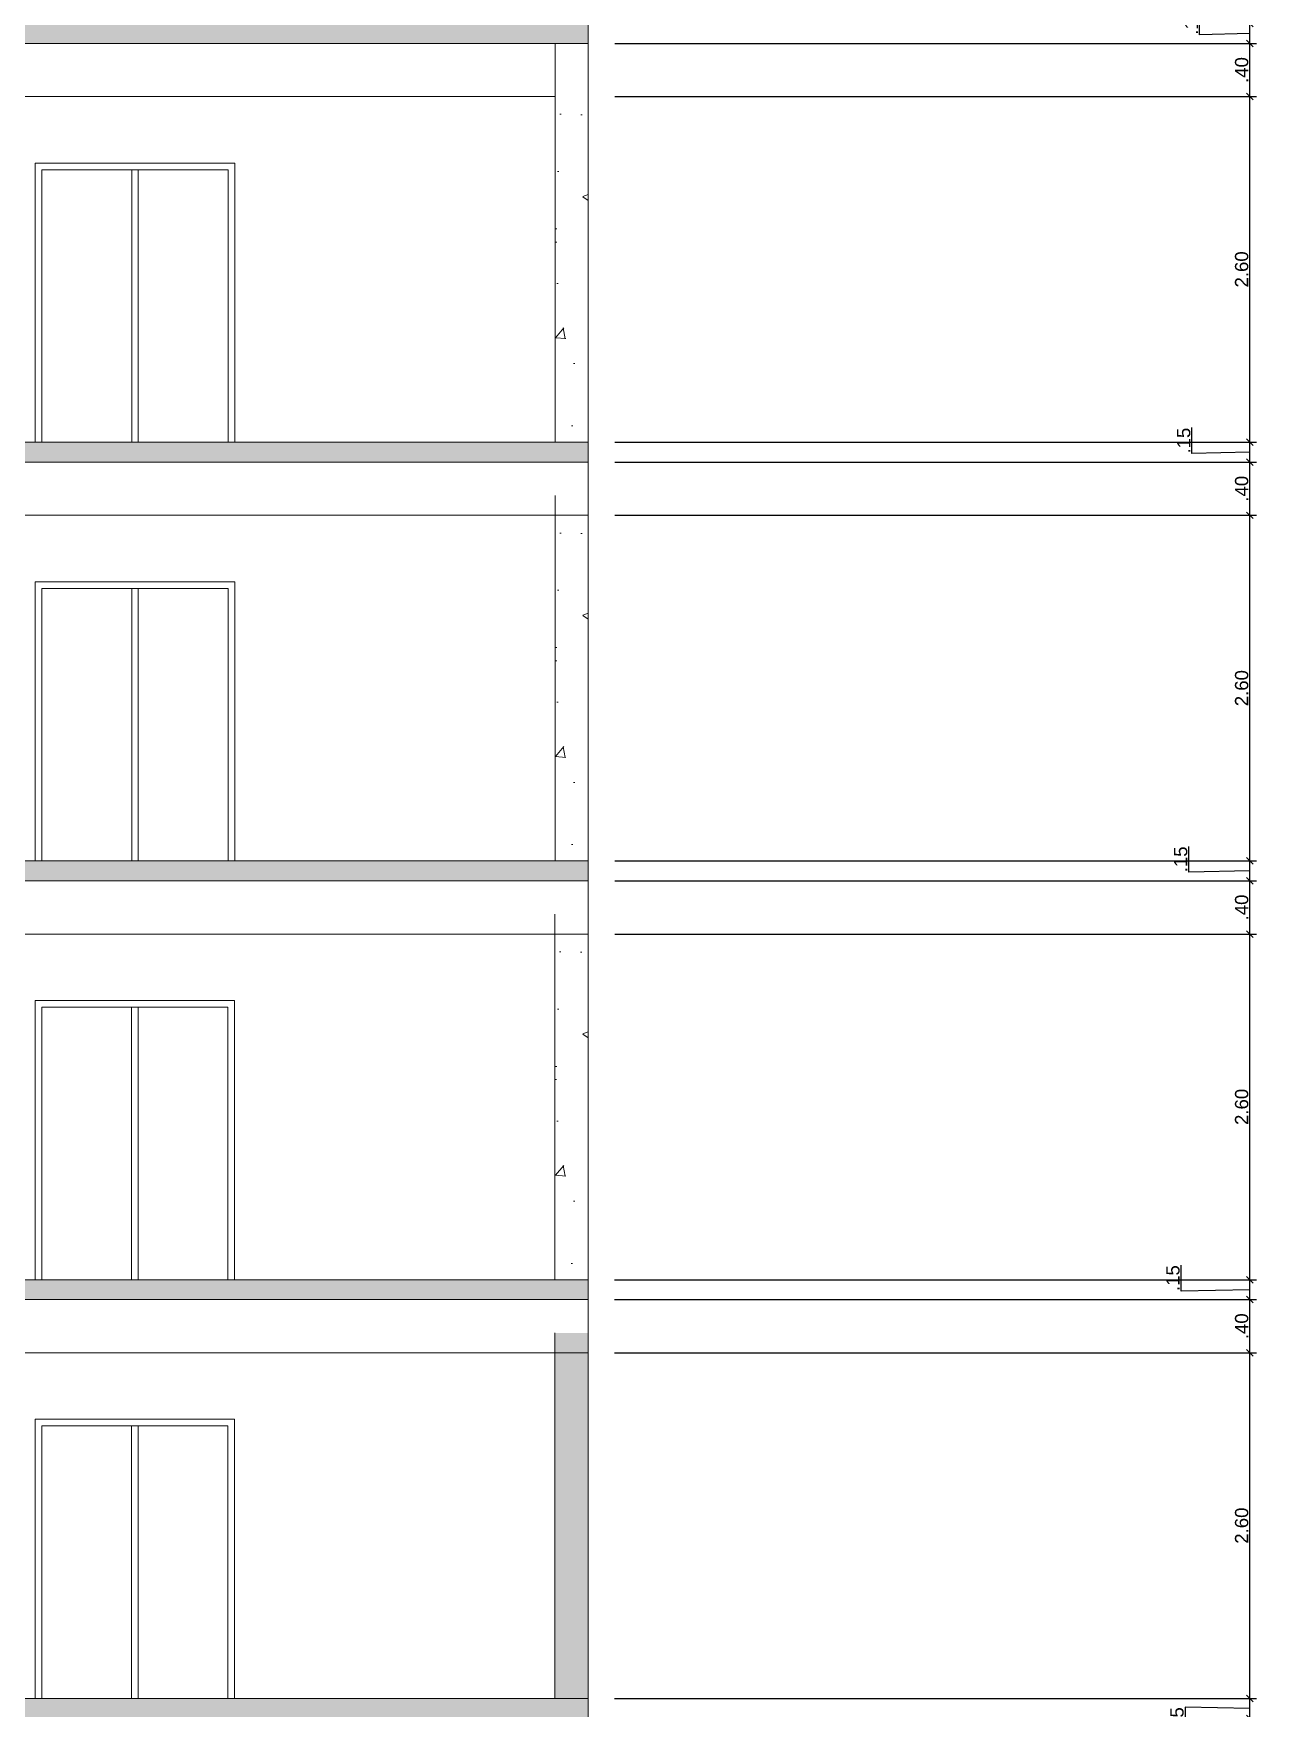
# Model space of a CAD drawing. Header units: millimetres. Extents: x 2878 to 6301, y 540 to 1980.
# Drawn here: x 3073.62 to 3082.82, y 956.95 to 969.55 of the extents above; entities that cross this region are included whole.
import ezdxf

# ---------------------------------------------------------------- set-up
doc = ezdxf.new("R2010")
doc.units = ezdxf.units.MM
doc.header["$LTSCALE"] = 4
for name, color, linetype, lineweight in [('ALVENARIA', 4, 'Continuous', 20), ('COTAS', 35, 'Continuous', 5), ('PORTA', 2, 'Continuous', 20), ('SOLEIRA', 1, 'Continuous', 5)]:
    doc.layers.add(name, color=color, linetype=linetype, lineweight=lineweight)
doc.styles.get("Standard").update_dxf_attribs({"font": 'arial.ttf'})
doc.dimstyles.new('ISO-25', dxfattribs={"dimscale": 0, "dimtxt": 0.1, "dimasz": 0.05, "dimexe": 0.05, "dimexo": 0.2, "dimgap": 0.01, "dimtad": 1, "dimzin": 4, "dimdsep": 46, "dimtxsty": 'Standard', "dimblk": 'OBLIQUE', "dimcen": 0.1, "dimdle": 0.05, "dimclrt": 256, "dimadec": 0, "dimazin": 0, "dimtfac": 1, "dimtix": 1, "dimtofl": 0, "dimtmove": 0, "dimatfit": 3, "dimfxl": 1, "dimtfillclr": 256, "dimarcsym": 0})

# ---------------------------------------------------------------- blocks, each defined once
blk = doc.blocks.new('_Oblique')
at = {"color": 0, "linetype": 'ByBlock', "lineweight": -2}
blk.add_line((-0.5, -0.5), (0.5, 0.5), dxfattribs=at)
blk = doc.blocks.new('*D162')
at = {"layer": 'COTAS', "color": 0, "lineweight": -2, "transparency": 16777216}
for p, q in [((3077.99, 957.029), (3082.818, 957.029)), ((3082.768, 956.829), (3082.768, 957.079)), ((3077.99, 956.879), (3082.818, 956.879)), ((3082.768, 956.954), (3082.282, 956.964)), ((3082.282, 956.964), (3082.282, 956.768))]:
    blk.add_line(p, q, dxfattribs=at)
at = {"layer": 'Defpoints', "color": 0, "transparency": 16777216}
for p in [(3077.79, 957.029), (3082.768, 957.029), (3077.79, 956.879)]:
    blk.add_point(p, dxfattribs=at)
at = {"layer": 'COTAS', "color": 0, "lineweight": -2, "transparency": 16777216, "xscale": 0.05, "yscale": 0.05, "zscale": 0.05}
for p, rotation in [((3082.768, 957.029), 90), ((3082.768, 956.879), 270)]:
    blk.add_blockref('_Oblique', p, dxfattribs=dict(at, rotation=rotation))
at = {"layer": 'COTAS', "transparency": 16777216, "insert": (3082.221, 956.866), "char_height": 0.1, "attachment_point": 5, "rotation": 90}
blk.add_mtext('.15', dxfattribs=at)
blk = doc.blocks.new('*D163')
at = {"layer": 'COTAS', "color": 0, "lineweight": -2, "transparency": 16777216}
for p, q in [((3077.99, 959.629), (3082.818, 959.629)), ((3082.768, 956.979), (3082.768, 959.679)), ((3077.99, 957.029), (3082.818, 957.029))]:
    blk.add_line(p, q, dxfattribs=at)
at = {"layer": 'Defpoints', "color": 0, "transparency": 16777216}
for p in [(3077.79, 959.629), (3082.768, 959.629), (3077.79, 957.029)]:
    blk.add_point(p, dxfattribs=at)
at = {"layer": 'COTAS', "color": 0, "lineweight": -2, "transparency": 16777216, "xscale": 0.05, "yscale": 0.05, "zscale": 0.05}
for p, rotation in [((3082.768, 959.629), 90), ((3082.768, 957.029), 270)]:
    blk.add_blockref('_Oblique', p, dxfattribs=dict(at, rotation=rotation))
at = {"layer": 'COTAS', "transparency": 16777216, "insert": (3082.707, 958.329), "char_height": 0.1, "attachment_point": 5, "rotation": 90}
blk.add_mtext('2.60', dxfattribs=at)
blk = doc.blocks.new('*D164')
at = {"layer": 'COTAS', "color": 0, "lineweight": -2, "transparency": 16777216}
for p, q in [((3077.99, 960.029), (3082.818, 960.029)), ((3082.768, 959.579), (3082.768, 960.079)), ((3077.99, 959.629), (3082.818, 959.629))]:
    blk.add_line(p, q, dxfattribs=at)
at = {"layer": 'Defpoints', "color": 0, "transparency": 16777216}
for p in [(3077.79, 960.029), (3082.768, 960.029), (3077.79, 959.629)]:
    blk.add_point(p, dxfattribs=at)
at = {"layer": 'COTAS', "color": 0, "lineweight": -2, "transparency": 16777216, "xscale": 0.05, "yscale": 0.05, "zscale": 0.05}
for p, rotation in [((3082.768, 960.029), 90), ((3082.768, 959.629), 270)]:
    blk.add_blockref('_Oblique', p, dxfattribs=dict(at, rotation=rotation))
at = {"layer": 'COTAS', "transparency": 16777216, "insert": (3082.707, 959.829), "char_height": 0.1, "attachment_point": 5, "rotation": 90}
blk.add_mtext('.40', dxfattribs=at)
blk = doc.blocks.new('*D165')
at = {"layer": 'COTAS', "color": 0, "lineweight": -2, "transparency": 16777216}
for p, q in [((3082.251, 960.094), (3082.251, 960.289)), ((3077.99, 960.179), (3082.818, 960.179)), ((3082.768, 959.979), (3082.768, 960.229)), ((3077.99, 960.029), (3082.818, 960.029)), ((3082.768, 960.104), (3082.251, 960.094))]:
    blk.add_line(p, q, dxfattribs=at)
at = {"layer": 'Defpoints', "color": 0, "transparency": 16777216}
for p in [(3077.79, 960.179), (3082.768, 960.179), (3077.79, 960.029)]:
    blk.add_point(p, dxfattribs=at)
at = {"layer": 'COTAS', "color": 0, "lineweight": -2, "transparency": 16777216, "xscale": 0.05, "yscale": 0.05, "zscale": 0.05}
for p, rotation in [((3082.768, 960.179), 90), ((3082.768, 960.029), 270)]:
    blk.add_blockref('_Oblique', p, dxfattribs=dict(at, rotation=rotation))
at = {"layer": 'COTAS', "transparency": 16777216, "insert": (3082.19, 960.191), "char_height": 0.1, "attachment_point": 5, "rotation": 90}
blk.add_mtext('.15', dxfattribs=at)
blk = doc.blocks.new('*D166')
at = {"layer": 'COTAS', "color": 0, "lineweight": -2, "transparency": 16777216}
for p, q in [((3077.991, 962.779), (3082.818, 962.779)), ((3082.768, 960.129), (3082.768, 962.829)), ((3077.99, 960.179), (3082.818, 960.179))]:
    blk.add_line(p, q, dxfattribs=at)
at = {"layer": 'Defpoints', "color": 0, "transparency": 16777216}
for p in [(3077.791, 962.779), (3082.768, 962.779), (3077.79, 960.179)]:
    blk.add_point(p, dxfattribs=at)
at = {"layer": 'COTAS', "color": 0, "lineweight": -2, "transparency": 16777216, "xscale": 0.05, "yscale": 0.05, "zscale": 0.05}
for p, rotation in [((3082.768, 962.779), 90), ((3082.768, 960.179), 270)]:
    blk.add_blockref('_Oblique', p, dxfattribs=dict(at, rotation=rotation))
at = {"layer": 'COTAS', "transparency": 16777216, "insert": (3082.707, 961.479), "char_height": 0.1, "attachment_point": 5, "rotation": 90}
blk.add_mtext('2.60', dxfattribs=at)
blk = doc.blocks.new('*D167')
at = {"layer": 'COTAS', "color": 0, "lineweight": -2, "transparency": 16777216}
for p, q in [((3077.991, 963.179), (3082.818, 963.179)), ((3082.768, 962.729), (3082.768, 963.229)), ((3077.991, 962.779), (3082.818, 962.779))]:
    blk.add_line(p, q, dxfattribs=at)
at = {"layer": 'Defpoints', "color": 0, "transparency": 16777216}
for p in [(3077.791, 963.179), (3082.768, 963.179), (3077.791, 962.779)]:
    blk.add_point(p, dxfattribs=at)
at = {"layer": 'COTAS', "color": 0, "lineweight": -2, "transparency": 16777216, "xscale": 0.05, "yscale": 0.05, "zscale": 0.05}
for p, rotation in [((3082.768, 963.179), 90), ((3082.768, 962.779), 270)]:
    blk.add_blockref('_Oblique', p, dxfattribs=dict(at, rotation=rotation))
at = {"layer": 'COTAS', "transparency": 16777216, "insert": (3082.707, 962.979), "char_height": 0.1, "attachment_point": 5, "rotation": 90}
blk.add_mtext('.40', dxfattribs=at)
blk = doc.blocks.new('*D168')
at = {"layer": 'COTAS', "color": 0, "lineweight": -2, "transparency": 16777216}
for p, q in [((3082.309, 963.244), (3082.309, 963.439)), ((3077.991, 963.329), (3082.818, 963.329)), ((3082.768, 963.129), (3082.768, 963.379)), ((3077.991, 963.179), (3082.818, 963.179)), ((3082.768, 963.254), (3082.309, 963.244))]:
    blk.add_line(p, q, dxfattribs=at)
at = {"layer": 'Defpoints', "color": 0, "transparency": 16777216}
for p in [(3077.791, 963.329), (3082.768, 963.329), (3077.791, 963.179)]:
    blk.add_point(p, dxfattribs=at)
at = {"layer": 'COTAS', "color": 0, "lineweight": -2, "transparency": 16777216, "xscale": 0.05, "yscale": 0.05, "zscale": 0.05}
for p, rotation in [((3082.768, 963.329), 90), ((3082.768, 963.179), 270)]:
    blk.add_blockref('_Oblique', p, dxfattribs=dict(at, rotation=rotation))
at = {"layer": 'COTAS', "transparency": 16777216, "insert": (3082.248, 963.341), "char_height": 0.1, "attachment_point": 5, "rotation": 90}
blk.add_mtext('.15', dxfattribs=at)
blk = doc.blocks.new('*D169')
at = {"layer": 'COTAS', "color": 0, "lineweight": -2, "transparency": 16777216}
for p, q in [((3077.992, 965.929), (3082.818, 965.929)), ((3082.768, 963.279), (3082.768, 965.979)), ((3077.991, 963.329), (3082.818, 963.329))]:
    blk.add_line(p, q, dxfattribs=at)
at = {"layer": 'Defpoints', "color": 0, "transparency": 16777216}
for p in [(3077.792, 965.929), (3082.768, 965.929), (3077.791, 963.329)]:
    blk.add_point(p, dxfattribs=at)
at = {"layer": 'COTAS', "color": 0, "lineweight": -2, "transparency": 16777216, "xscale": 0.05, "yscale": 0.05, "zscale": 0.05}
for p, rotation in [((3082.768, 965.929), 90), ((3082.768, 963.329), 270)]:
    blk.add_blockref('_Oblique', p, dxfattribs=dict(at, rotation=rotation))
at = {"layer": 'COTAS', "transparency": 16777216, "insert": (3082.707, 964.629), "char_height": 0.1, "attachment_point": 5, "rotation": 90}
blk.add_mtext('2.60', dxfattribs=at)
blk = doc.blocks.new('*D170')
at = {"layer": 'COTAS', "color": 0, "lineweight": -2, "transparency": 16777216}
for p, q in [((3077.992, 966.329), (3082.818, 966.329)), ((3082.768, 965.879), (3082.768, 966.379)), ((3077.992, 965.929), (3082.818, 965.929))]:
    blk.add_line(p, q, dxfattribs=at)
at = {"layer": 'Defpoints', "color": 0, "transparency": 16777216}
for p in [(3077.792, 966.329), (3082.768, 966.329), (3077.792, 965.929)]:
    blk.add_point(p, dxfattribs=at)
at = {"layer": 'COTAS', "color": 0, "lineweight": -2, "transparency": 16777216, "xscale": 0.05, "yscale": 0.05, "zscale": 0.05}
for p, rotation in [((3082.768, 966.329), 90), ((3082.768, 965.929), 270)]:
    blk.add_blockref('_Oblique', p, dxfattribs=dict(at, rotation=rotation))
at = {"layer": 'COTAS', "transparency": 16777216, "insert": (3082.707, 966.129), "char_height": 0.1, "attachment_point": 5, "rotation": 90}
blk.add_mtext('.40', dxfattribs=at)
blk = doc.blocks.new('*D171')
at = {"layer": 'COTAS', "color": 0, "lineweight": -2, "transparency": 16777216}
for p, q in [((3082.332, 966.394), (3082.332, 966.589)), ((3077.992, 966.479), (3082.818, 966.479)), ((3082.768, 966.279), (3082.768, 966.529)), ((3077.992, 966.329), (3082.818, 966.329)), ((3082.768, 966.404), (3082.332, 966.394))]:
    blk.add_line(p, q, dxfattribs=at)
at = {"layer": 'Defpoints', "color": 0, "transparency": 16777216}
for p in [(3077.792, 966.479), (3082.768, 966.479), (3077.792, 966.329)]:
    blk.add_point(p, dxfattribs=at)
at = {"layer": 'COTAS', "color": 0, "lineweight": -2, "transparency": 16777216, "xscale": 0.05, "yscale": 0.05, "zscale": 0.05}
for p, rotation in [((3082.768, 966.479), 90), ((3082.768, 966.329), 270)]:
    blk.add_blockref('_Oblique', p, dxfattribs=dict(at, rotation=rotation))
at = {"layer": 'COTAS', "transparency": 16777216, "insert": (3082.271, 966.491), "char_height": 0.1, "attachment_point": 5, "rotation": 90}
blk.add_mtext('.15', dxfattribs=at)
blk = doc.blocks.new('*D172')
at = {"layer": 'COTAS', "color": 0, "lineweight": -2, "transparency": 16777216}
for p, q in [((3077.992, 969.079), (3082.818, 969.079)), ((3082.768, 966.429), (3082.768, 969.129)), ((3077.992, 966.479), (3082.818, 966.479))]:
    blk.add_line(p, q, dxfattribs=at)
at = {"layer": 'Defpoints', "color": 0, "transparency": 16777216}
for p in [(3077.792, 969.079), (3082.768, 969.079), (3077.792, 966.479)]:
    blk.add_point(p, dxfattribs=at)
at = {"layer": 'COTAS', "color": 0, "lineweight": -2, "transparency": 16777216, "xscale": 0.05, "yscale": 0.05, "zscale": 0.05}
for p, rotation in [((3082.768, 969.079), 90), ((3082.768, 966.479), 270)]:
    blk.add_blockref('_Oblique', p, dxfattribs=dict(at, rotation=rotation))
at = {"layer": 'COTAS', "transparency": 16777216, "insert": (3082.707, 967.779), "char_height": 0.1, "attachment_point": 5, "rotation": 90}
blk.add_mtext('2.60', dxfattribs=at)
blk = doc.blocks.new('*D173')
at = {"layer": 'COTAS', "color": 0, "lineweight": -2, "transparency": 16777216}
for p, q in [((3077.992, 969.479), (3082.818, 969.479)), ((3082.768, 969.029), (3082.768, 969.529)), ((3077.992, 969.079), (3082.818, 969.079))]:
    blk.add_line(p, q, dxfattribs=at)
at = {"layer": 'Defpoints', "color": 0, "transparency": 16777216}
for p in [(3077.792, 969.479), (3082.768, 969.479), (3077.792, 969.079)]:
    blk.add_point(p, dxfattribs=at)
at = {"layer": 'COTAS', "color": 0, "lineweight": -2, "transparency": 16777216, "xscale": 0.05, "yscale": 0.05, "zscale": 0.05}
for p, rotation in [((3082.768, 969.479), 90), ((3082.768, 969.079), 270)]:
    blk.add_blockref('_Oblique', p, dxfattribs=dict(at, rotation=rotation))
at = {"layer": 'COTAS', "transparency": 16777216, "insert": (3082.707, 969.279), "char_height": 0.1, "attachment_point": 5, "rotation": 90}
blk.add_mtext('.40', dxfattribs=at)
blk = doc.blocks.new('*D174')
at = {"layer": 'COTAS', "color": 0, "lineweight": -2, "transparency": 16777216}
for p, q in [((3082.39, 969.544), (3082.39, 969.739)), ((3077.992, 969.629), (3082.818, 969.629)), ((3082.768, 969.429), (3082.768, 969.679)), ((3077.992, 969.479), (3082.818, 969.479)), ((3082.768, 969.554), (3082.39, 969.544))]:
    blk.add_line(p, q, dxfattribs=at)
at = {"layer": 'Defpoints', "color": 0, "transparency": 16777216}
for p in [(3077.792, 969.629), (3082.768, 969.629), (3077.792, 969.479)]:
    blk.add_point(p, dxfattribs=at)
at = {"layer": 'COTAS', "color": 0, "lineweight": -2, "transparency": 16777216, "xscale": 0.05, "yscale": 0.05, "zscale": 0.05}
for p, rotation in [((3082.768, 969.629), 90), ((3082.768, 969.479), 270)]:
    blk.add_blockref('_Oblique', p, dxfattribs=dict(at, rotation=rotation))
at = {"layer": 'COTAS', "transparency": 16777216, "insert": (3082.329, 969.641), "char_height": 0.1, "attachment_point": 5, "rotation": 90}
blk.add_mtext('.15', dxfattribs=at)

msp = doc.modelspace()

# ---------------------------------------------------------------- hatches: boundary and pattern name
at = {"layer": 'PORTA', "ltscale": 9}
h = msp.add_hatch(dxfattribs=at)
h.set_pattern_fill('AR-CONC', color=256, scale=0.0051)
h.set_pattern_definition([(50, (124.55166, -337.8659), (0.92914181, -0.08128934), [0.097155, -1.068705]), (355, (124.5517, -337.8659), (-0.17974145, 0.9743899), [0.077724, -0.85496698]), (100.451445, (124.6291, -337.8727), (0.74940036, 0.89310053), [0.08256904, -0.90826025]), (46.1842, (124.5517, -337.6068), (1.3825031, -0.21441587), [0.1457325, -1.6030575]), (96.63556, (124.6669, -337.6247), (1.2107611, 1.26187324), [0.1238536, -1.3623916]), (351.18415, (124.5517, -337.6068), (1.2107611, 1.26187324), [0.11658583, -1.28244463]), (21, (124.6812, -337.6716), (0.7732334, -0.52155251), [0.097155, -1.068705]), (326, (124.6812, -337.6716), (0.31519034, 0.93935863), [0.077724, -0.854964]), (71.451445, (124.7456, -337.7151), (1.08842374, 0.41780612), [0.08256904, -0.90825868]), (37.5, (124.55166, -337.86592), (0.015751877, 0.431230698), [0, -0.8446008, 0, -0.867918, 0, -0.8582025]), (7.5, (124.55166, -337.8659), (0.34078028, 0.51092093), [0, -0.4948428, 0, -0.8251698, 0, -0.3270885]), (327.5, (124.2628, -337.86592), (0.691512035, -0.029216594), [0, -0.32385, 0, -1.010412, 0, -1.340739]), (317.5, (124.13325, -337.8659), (0.75545883, 0.1296751), [0, -0.421005, 0, -0.6710172, 0, -0.952119])])
h.paths.add_polyline_path([(3077.792, 969.629), (3056.591, 969.629), (3056.591, 969.479), (3077.792, 969.479)])
h.paths.add_polyline_path([(3053.791, 969.629), (3053.541, 969.629), (3053.541, 966.479), (3053.791, 966.479)])
h.paths.add_polyline_path([(3056.591, 969.629), (3056.341, 969.629), (3056.341, 966.479), (3056.591, 966.479)])
h.paths.add_polyline_path([(3064.601, 969.229), (3064.501, 969.229), (3064.501, 968.579), (3064.601, 968.579)])
h.paths.add_polyline_path([(3067.192, 969.229), (3067.042, 969.229), (3067.042, 966.479), (3067.192, 966.479)])
h = msp.add_hatch(dxfattribs=at)
h.set_pattern_fill('AR-CONC', color=256, scale=0.0051)
h.set_pattern_definition([(50, (189.1729, -337.8659), (0.92914181, -0.08128934), [0.097155, -1.068705]), (355, (189.1729, -337.8659), (-0.17974145, 0.9743899), [0.077724, -0.85496698]), (100.451445, (189.25035, -337.8727), (0.74940036, 0.89310053), [0.08256904, -0.90826025]), (46.1842, (189.1729, -337.6068), (1.3825031, -0.21441587), [0.1457325, -1.6030575]), (96.63556, (189.2881, -337.6247), (1.2107611, 1.26187324), [0.1238536, -1.3623916]), (351.18415, (189.1729, -337.6068), (1.2107611, 1.26187324), [0.11658583, -1.28244463]), (21, (189.30246, -337.6716), (0.7732334, -0.52155251), [0.097155, -1.068705]), (326, (189.3025, -337.6716), (0.31519034, 0.93935863), [0.077724, -0.854964]), (71.451445, (189.3669, -337.7151), (1.08842374, 0.41780612), [0.08256904, -0.90825868]), (37.5, (189.17292, -337.86592), (0.015751877, 0.431230698), [0, -0.8446008, 0, -0.867918, 0, -0.8582025]), (7.5, (189.1729, -337.8659), (0.34078028, 0.51092093), [0, -0.4948428, 0, -0.8251698, 0, -0.3270885]), (327.5, (188.88404, -337.86592), (0.691512035, -0.029216594), [0, -0.32385, 0, -1.010412, 0, -1.340739]), (317.5, (188.7545, -337.8659), (0.75545883, 0.1296751), [0, -0.421005, 0, -0.6710172, 0, -0.952119])])
h.paths.add_polyline_path([(3077.792, 969.229), (3077.542, 969.229), (3077.542, 966.479), (3077.792, 966.479)])
h = msp.add_hatch(dxfattribs=at)
h.set_pattern_fill('AR-CONC', color=256, scale=0.0051)
h.set_pattern_definition([(50, (124.55166, -341.0159), (0.92914181, -0.08128934), [0.097155, -1.068705]), (355, (124.5517, -341.0159), (-0.17974145, 0.9743899), [0.077724, -0.85496698]), (100.451445, (124.6291, -341.0227), (0.74940036, 0.89310053), [0.08256904, -0.90826025]), (46.1842, (124.5517, -340.7568), (1.3825031, -0.21441587), [0.1457325, -1.6030575]), (96.63556, (124.6669, -340.7747), (1.2107611, 1.26187324), [0.1238536, -1.3623916]), (351.18415, (124.5517, -340.7568), (1.2107611, 1.26187324), [0.11658583, -1.28244463]), (21, (124.6812, -340.8216), (0.7732334, -0.52155251), [0.097155, -1.068705]), (326, (124.6812, -340.8216), (0.31519034, 0.93935863), [0.077724, -0.854964]), (71.451445, (124.7456, -340.8651), (1.08842374, 0.41780612), [0.08256904, -0.90825868]), (37.5, (124.55166, -341.01592), (0.015751877, 0.431230698), [0, -0.8446008, 0, -0.867918, 0, -0.8582025]), (7.5, (124.55166, -341.0159), (0.34078028, 0.51092093), [0, -0.4948428, 0, -0.8251698, 0, -0.3270885]), (327.5, (124.2628, -341.01592), (0.691512035, -0.029216594), [0, -0.32385, 0, -1.010412, 0, -1.340739]), (317.5, (124.13325, -341.0159), (0.75545883, 0.1296751), [0, -0.421005, 0, -0.6710172, 0, -0.952119])])
h.paths.add_polyline_path([(3077.792, 966.479), (3056.591, 966.479), (3056.591, 966.329), (3077.792, 966.329)])
h.paths.add_polyline_path([(3053.791, 966.479), (3053.541, 966.479), (3053.541, 963.329), (3053.791, 963.329)])
h.paths.add_polyline_path([(3056.591, 966.479), (3056.341, 966.479), (3056.341, 963.329), (3056.591, 963.329)])
h.paths.add_polyline_path([(3064.601, 966.079), (3064.501, 966.079), (3064.501, 965.429), (3064.601, 965.429)])
h.paths.add_polyline_path([(3067.192, 966.079), (3067.042, 966.079), (3067.042, 963.329), (3067.192, 963.329)])
h = msp.add_hatch(dxfattribs=at)
h.set_pattern_fill('AR-CONC', color=256, scale=0.0051)
h.set_pattern_definition([(50, (189.1729, -341.0159), (0.92914181, -0.08128934), [0.097155, -1.068705]), (355, (189.1729, -341.0159), (-0.17974145, 0.9743899), [0.077724, -0.85496698]), (100.451445, (189.25035, -341.0227), (0.74940036, 0.89310053), [0.08256904, -0.90826025]), (46.1842, (189.1729, -340.7568), (1.3825031, -0.21441587), [0.1457325, -1.6030575]), (96.63556, (189.2881, -340.7747), (1.2107611, 1.26187324), [0.1238536, -1.3623916]), (351.18415, (189.1729, -340.7568), (1.2107611, 1.26187324), [0.11658583, -1.28244463]), (21, (189.30246, -340.8216), (0.7732334, -0.52155251), [0.097155, -1.068705]), (326, (189.3025, -340.8216), (0.31519034, 0.93935863), [0.077724, -0.854964]), (71.451445, (189.3669, -340.8651), (1.08842374, 0.41780612), [0.08256904, -0.90825868]), (37.5, (189.17292, -341.01592), (0.015751877, 0.431230698), [0, -0.8446008, 0, -0.867918, 0, -0.8582025]), (7.5, (189.1729, -341.0159), (0.34078028, 0.51092093), [0, -0.4948428, 0, -0.8251698, 0, -0.3270885]), (327.5, (188.88404, -341.01592), (0.691512035, -0.029216594), [0, -0.32385, 0, -1.010412, 0, -1.340739]), (317.5, (188.7545, -341.0159), (0.75545883, 0.1296751), [0, -0.421005, 0, -0.6710172, 0, -0.952119])])
h.paths.add_polyline_path([(3077.792, 966.079), (3077.542, 966.079), (3077.542, 963.329), (3077.792, 963.329)])
h = msp.add_hatch(dxfattribs=at)
h.set_pattern_fill('AR-CONC', color=256, scale=0.0051)
h.set_pattern_definition([(50, (124.5508, -344.1659), (0.92914181, -0.08128934), [0.097155, -1.068705]), (355, (124.5508, -344.1659), (-0.17974145, 0.9743899), [0.077724, -0.85496698]), (100.451445, (124.6282, -344.1727), (0.74940036, 0.89310053), [0.08256904, -0.90826025]), (46.1842, (124.5508, -343.9068), (1.3825031, -0.21441587), [0.1457325, -1.6030575]), (96.63556, (124.666, -343.9247), (1.2107611, 1.26187324), [0.1238536, -1.3623916]), (351.18415, (124.5508, -343.9068), (1.2107611, 1.26187324), [0.11658583, -1.28244463]), (21, (124.6803, -343.9716), (0.7732334, -0.52155251), [0.097155, -1.068705]), (326, (124.6803, -343.9716), (0.31519034, 0.93935863), [0.077724, -0.854964]), (71.451445, (124.7448, -344.0151), (1.08842374, 0.41780612), [0.08256904, -0.90825868]), (37.5, (124.5508, -344.16592), (0.015751877, 0.431230698), [0, -0.8446008, 0, -0.867918, 0, -0.8582025]), (7.5, (124.5508, -344.1659), (0.34078028, 0.51092093), [0, -0.4948428, 0, -0.8251698, 0, -0.3270885]), (327.5, (124.26192, -344.16592), (0.691512035, -0.029216594), [0, -0.32385, 0, -1.010412, 0, -1.340739]), (317.5, (124.1324, -344.1659), (0.75545883, 0.1296751), [0, -0.421005, 0, -0.6710172, 0, -0.952119])])
h.paths.add_polyline_path([(3077.791, 963.329), (3056.59, 963.329), (3056.59, 963.179), (3077.791, 963.179)])
h.paths.add_polyline_path([(3053.79, 963.329), (3053.54, 963.329), (3053.54, 960.179), (3053.79, 960.179)])
h.paths.add_polyline_path([(3056.59, 963.329), (3056.34, 963.329), (3056.34, 960.179), (3056.59, 960.179)])
h.paths.add_polyline_path([(3064.6, 962.929), (3064.5, 962.929), (3064.5, 962.279), (3064.6, 962.279)])
h.paths.add_polyline_path([(3067.191, 962.929), (3067.041, 962.929), (3067.041, 960.179), (3067.191, 960.179)])
h = msp.add_hatch(dxfattribs=at)
h.set_pattern_fill('AR-CONC', color=256, scale=0.0051)
h.set_pattern_definition([(50, (189.17205, -344.1659), (0.92914181, -0.08128934), [0.097155, -1.068705]), (355, (189.17205, -344.1659), (-0.17974145, 0.9743899), [0.077724, -0.85496698]), (100.451445, (189.2495, -344.1727), (0.74940036, 0.89310053), [0.08256904, -0.90826025]), (46.1842, (189.172, -343.9068), (1.3825031, -0.21441587), [0.1457325, -1.6030575]), (96.63556, (189.2873, -343.9247), (1.2107611, 1.26187324), [0.1238536, -1.3623916]), (351.18415, (189.172, -343.9068), (1.2107611, 1.26187324), [0.11658583, -1.28244463]), (21, (189.3016, -343.9716), (0.7732334, -0.52155251), [0.097155, -1.068705]), (326, (189.3016, -343.9716), (0.31519034, 0.93935863), [0.077724, -0.854964]), (71.451445, (189.366, -344.0151), (1.08842374, 0.41780612), [0.08256904, -0.90825868]), (37.5, (189.17205, -344.16592), (0.015751877, 0.431230698), [0, -0.8446008, 0, -0.867918, 0, -0.8582025]), (7.5, (189.17205, -344.1659), (0.34078028, 0.51092093), [0, -0.4948428, 0, -0.8251698, 0, -0.3270885]), (327.5, (188.88318, -344.16592), (0.691512035, -0.029216594), [0, -0.32385, 0, -1.010412, 0, -1.340739]), (317.5, (188.75364, -344.1659), (0.75545883, 0.1296751), [0, -0.421005, 0, -0.6710172, 0, -0.952119])])
h.paths.add_polyline_path([(3077.791, 962.929), (3077.541, 962.929), (3077.541, 960.179), (3077.791, 960.179)])
h = msp.add_hatch(dxfattribs=at)
h.set_pattern_fill('AR-CONC', color=256, scale=0.0051)
h.set_pattern_definition([(50, (124.5499, -347.3159), (0.92914181, -0.08128934), [0.097155, -1.068705]), (355, (124.5499, -347.3159), (-0.17974145, 0.9743899), [0.077724, -0.85496698]), (100.451445, (124.62735, -347.3227), (0.74940036, 0.89310053), [0.08256904, -0.90826025]), (46.1842, (124.5499, -347.0568), (1.3825031, -0.21441587), [0.1457325, -1.6030575]), (96.63556, (124.6651, -347.0747), (1.2107611, 1.26187324), [0.1238536, -1.3623916]), (351.18415, (124.5499, -347.0568), (1.2107611, 1.26187324), [0.11658583, -1.28244463]), (21, (124.6795, -347.1216), (0.7732334, -0.52155251), [0.097155, -1.068705]), (326, (124.6795, -347.1216), (0.31519034, 0.93935863), [0.077724, -0.854964]), (71.451445, (124.7439, -347.1651), (1.08842374, 0.41780612), [0.08256904, -0.90825868]), (37.5, (124.54993, -347.31592), (0.015751877, 0.431230698), [0, -0.8446008, 0, -0.867918, 0, -0.8582025]), (7.5, (124.54993, -347.3159), (0.34078028, 0.51092093), [0, -0.4948428, 0, -0.8251698, 0, -0.3270885]), (327.5, (124.26105, -347.31592), (0.691512035, -0.029216594), [0, -0.32385, 0, -1.010412, 0, -1.340739]), (317.5, (124.1315, -347.3159), (0.75545883, 0.1296751), [0, -0.421005, 0, -0.6710172, 0, -0.952119])])
h.paths.add_polyline_path([(3077.79, 960.179), (3056.589, 960.179), (3056.589, 960.029), (3077.79, 960.029)])
h.paths.add_polyline_path([(3053.789, 960.179), (3053.539, 960.179), (3053.539, 957.029), (3053.789, 957.029)])
h.paths.add_polyline_path([(3056.589, 960.179), (3056.339, 960.179), (3056.339, 957.029), (3056.589, 957.029)])
h.paths.add_polyline_path([(3064.599, 959.779), (3064.499, 959.779), (3064.499, 959.129), (3064.599, 959.129)])
h.paths.add_polyline_path([(3067.19, 959.779), (3067.04, 959.779), (3067.04, 957.029), (3067.19, 957.029)])
h = msp.add_hatch(dxfattribs=at)
h.set_pattern_fill('AR-CONC', color=256, scale=0.0051)
h.set_pattern_definition([(50, (-325.8662, -279.7765), (0.92914181, -0.08128934), [0.097155, -1.068705]), (355, (-325.8662, -279.7765), (-0.17974145, 0.9743899), [0.077724, -0.85496698]), (100.451445, (-325.7888, -279.7833), (0.74940036, 0.89310053), [0.08256904, -0.90826025]), (46.1842, (-325.8662, -279.5175), (1.3825031, -0.21441587), [0.1457325, -1.6030575]), (96.635558, (-325.751, -279.5353), (1.2107611, 1.26187324), [0.1238536, -1.3623916]), (351.18415, (-325.8662, -279.5175), (1.2107611, 1.26187324), [0.11658583, -1.28244463]), (21, (-325.7367, -279.5822), (0.7732334, -0.52155251), [0.097155, -1.068705]), (326, (-325.7367, -279.5822), (0.31519034, 0.93935863), [0.077724, -0.854964]), (71.451445, (-325.6722, -279.6257), (1.08842374, 0.41780612), [0.08256904, -0.90825868]), (37.5, (-325.8662, -279.77653), (0.015751877, 0.431230698), [0, -0.8446008, 0, -0.867918, 0, -0.8582025]), (7.5, (-325.8662, -279.77653), (0.34078028, 0.51092093), [0, -0.4948428, 0, -0.8251698, 0, -0.3270885]), (327.5, (-326.1551, -279.77653), (0.691512035, -0.029216594), [0, -0.32385, 0, -1.010412, 0, -1.340739]), (317.5, (-326.2846, -279.77653), (0.75545883, 0.1296751), [0, -0.421005, 0, -0.6710172, 0, -0.952119])])
h.paths.add_polyline_path([(3053.839, 948.629), (3043.04, 948.629), (3043.04, 948.479), (3053.589, 948.479), (3053.589, 948.079), (3053.839, 948.079)])
h.paths.add_polyline_path([(3053.839, 948.079), (3053.589, 948.079), (3053.589, 945.479), (3053.839, 945.479)])
h.paths.add_polyline_path([(3043.289, 948.479), (3043.04, 948.479), (3043.04, 945.479), (3043.289, 945.479)])
h.paths.add_polyline_path([(3056.64, 948.479), (3063.45, 948.479), (3063.45, 948.629), (3056.389, 948.629), (3056.389, 945.479), (3056.64, 945.479)])
h.paths.add_polyline_path([(3063.45, 948.479), (3063.2, 948.479), (3063.2, 945.479), (3063.45, 945.479)])
h.paths.add_polyline_path([(3071.031, 953.129), (3070.781, 953.129), (3070.781, 948.629), (3071.031, 948.629), (3071.031, 950.729)])
h.paths.add_polyline_path([(3043.288, 953.279), (3043.039, 953.279), (3043.039, 948.629), (3043.288, 948.629)])
h.paths.add_polyline_path([(3056.639, 953.729), (3056.389, 953.729), (3056.389, 948.629), (3056.639, 948.629)])
h.paths.add_polyline_path([(3053.839, 953.729), (3053.589, 953.729), (3053.589, 948.629), (3053.839, 948.629)])
h.paths.add_polyline_path([(3053.839, 956.854), (3053.839, 956.854), (3053.589, 956.854), (3053.589, 953.879), (3053.839, 953.879)])
h.paths.add_polyline_path([(3056.639, 956.879), (3056.389, 956.879), (3056.389, 954.549), (3056.389, 953.879), (3056.639, 953.879)])
h.paths.add_polyline_path([(3067.387, 953.129), (3067.138, 953.129), (3067.138, 948.629), (3067.387, 948.629)])
h.paths.add_polyline_path([(3041.216, 953.279), (3041.116, 953.279), (3041.116, 948.629), (3041.216, 948.629)])
h.paths.add_polyline_path([(3037.7, 953.279), (3037.55, 953.279), (3037.55, 948.629), (3037.7, 948.629)])
h.paths.add_polyline_path([(3039.446, 953.279), (3039.196, 953.279), (3039.196, 948.629), (3039.446, 948.629)])
h.paths.add_polyline_path([(3053.839, 957.029), (3032.439, 957.029), (3032.439, 956.879), (3053.839, 956.879)])
h.paths.add_polyline_path([(3077.79, 957.029), (3056.389, 957.029), (3056.389, 956.879), (3077.79, 956.879)])
h.paths.add_polyline_path([(3069.112, 956.429), (3069.012, 956.429), (3069.012, 953.879), (3069.112, 953.879)])
h.paths.add_polyline_path([(3069.111, 953.129), (3069.011, 953.129), (3069.011, 948.629), (3069.111, 948.629)])
h.paths.add_polyline_path([(3072.679, 953.129), (3072.54, 953.129), (3072.54, 948.629), (3072.679, 948.629)])
h.paths.add_polyline_path([(3077.791, 953.729), (3077.54, 953.729), (3077.54, 948.629), (3077.791, 948.629)])
h.paths.add_polyline_path([(3077.79, 956.879), (3077.54, 956.879), (3077.54, 953.879), (3077.79, 953.879)])
h.paths.add_polyline_path([(3032.689, 954.879), (3032.439, 954.879), (3032.439, 953.879), (3032.689, 953.879)])
h.paths.add_polyline_path([(3032.688, 953.279), (3032.439, 953.279), (3032.439, 948.629), (3032.688, 948.629)])
h.paths.add_polyline_path([(3053.938, 953.879), (3032.439, 953.879), (3032.439, 953.729), (3053.938, 953.729)])
h.paths.add_polyline_path([(3077.791, 953.879), (3056.488, 953.879), (3056.488, 953.729), (3077.791, 953.729)])
h.paths.add_polyline_path([(3067.289, 956.629), (3067.039, 956.629), (3067.039, 953.879), (3067.289, 953.879)])
h.paths.add_polyline_path([(3071.03, 956.429), (3070.781, 956.429), (3070.781, 953.879), (3071.03, 953.879)])
h.paths.add_polyline_path([(3077.79, 959.779), (3077.54, 959.779), (3077.54, 957.029), (3077.79, 957.029)])

# ---------------------------------------------------------------- linework, layer by layer
at = {"layer": 'ALVENARIA', "ltscale": 9}
for p, q in [((3077.792, 969.629), (3077.792, 966.479)), ((3077.542, 969.479), (3077.542, 966.479)), ((3077.792, 966.479), (3077.792, 963.329)), ((3077.542, 966.079), (3077.542, 963.329)), ((3077.791, 963.329), (3077.791, 960.179)), ((3077.541, 962.929), (3077.541, 960.179)), ((3077.79, 960.179), (3077.79, 957.029)), ((3077.54, 959.779), (3077.54, 957.029)), ((3077.79, 957.029), (3077.79, 953.879))]:
    msp.add_line(p, q, dxfattribs=at)
at = {"layer": 'ALVENARIA'}
for p, q in [((3056.591, 969.479), (3077.792, 969.479)), ((3032.439, 966.479), (3077.792, 966.479)), ((3032.439, 966.479), (3077.792, 966.479)), ((3056.591, 966.329), (3077.792, 966.329)), ((3032.439, 963.329), (3077.791, 963.329)), ((3032.439, 963.329), (3077.792, 963.329)), ((3056.59, 963.179), (3077.791, 963.179)), ((3032.438, 960.179), (3077.79, 960.179)), ((3032.439, 960.179), (3077.791, 960.179)), ((3069.539, 960.029), (3077.79, 960.029)), ((3032.438, 957.029), (3077.79, 957.029)), ((3056.389, 957.029), (3077.79, 957.029))]:
    msp.add_line(p, q, dxfattribs=at)
at = {"layer": 'PORTA'}
for p, q in [((3073.632, 968.579), (3073.632, 966.479)), ((3073.632, 968.579), (3075.132, 968.579)), ((3075.132, 968.579), (3075.132, 966.479)), ((3073.682, 968.529), (3073.682, 966.479)), ((3073.682, 968.529), (3075.082, 968.529)), ((3074.357, 968.529), (3074.357, 966.479)), ((3074.407, 968.529), (3074.407, 966.479)), ((3075.082, 968.529), (3075.082, 966.479)), ((3073.632, 965.429), (3073.632, 963.329)), ((3073.632, 965.429), (3075.132, 965.429)), ((3075.132, 965.429), (3075.132, 963.329)), ((3073.682, 965.379), (3073.682, 963.329)), ((3073.682, 965.379), (3075.082, 965.379)), ((3074.357, 965.379), (3074.357, 963.329)), ((3074.407, 965.379), (3074.407, 963.329)), ((3075.082, 965.379), (3075.082, 963.329)), ((3073.631, 962.279), (3073.631, 960.179)), ((3073.631, 962.279), (3075.131, 962.279)), ((3075.131, 962.279), (3075.131, 960.179)), ((3073.681, 962.229), (3073.681, 960.179)), ((3073.681, 962.229), (3075.081, 962.229)), ((3074.356, 962.229), (3074.356, 960.179)), ((3074.406, 962.229), (3074.406, 960.179)), ((3075.081, 962.229), (3075.081, 960.179)), ((3073.63, 959.129), (3073.63, 957.029)), ((3073.63, 959.129), (3075.13, 959.129)), ((3075.13, 959.129), (3075.13, 957.029)), ((3073.68, 959.079), (3073.68, 957.029)), ((3073.68, 959.079), (3075.08, 959.079)), ((3074.355, 959.079), (3074.355, 957.029)), ((3074.405, 959.079), (3074.405, 957.029)), ((3075.08, 959.079), (3075.08, 957.029))]:
    msp.add_line(p, q, dxfattribs=at)
at = {"layer": 'SOLEIRA'}
for p, q in [((3056.591, 969.079), (3077.542, 969.079)), ((3056.591, 965.929), (3077.792, 965.929)), ((3056.59, 962.779), (3077.791, 962.779)), ((3056.589, 959.629), (3077.79, 959.629))]:
    msp.add_line(p, q, dxfattribs=at)

# ---------------------------------------------------------------- dimensions: what is measured, and where the dimension line sits
at = {"layer": 'COTAS'}
for base, p1, p2, picture, middle in [((3082.768, 969.629), (3077.792, 969.479), (3077.792, 969.629), '*D174', (3082.39, 969.554)), ((3082.768, 966.479), (3077.792, 966.329), (3077.792, 966.479), '*D171', (3082.332, 966.404)), ((3082.768, 963.329), (3077.791, 963.179), (3077.791, 963.329), '*D168', (3082.309, 963.254)), ((3082.768, 960.179), (3077.79, 960.029), (3077.79, 960.179), '*D165', (3082.251, 960.104)), ((3082.768, 957.029), (3077.79, 956.879), (3077.79, 957.029), '*D162', (3082.282, 956.954))]:
    dim = msp.add_linear_dim(base=base, p1=p1, p2=p2, angle=90, dimstyle='ISO-25', override={"dimscale": 1, "dimtmove": 1}, dxfattribs=at)
    dim.commit()
    dim.dimension.update_dxf_attribs({"geometry": picture, "text_midpoint": middle, "dimtype": 160})
for base, p1, p2, picture, middle in [((3082.768, 969.479), (3077.792, 969.079), (3077.792, 969.479), '*D173', (3082.707, 969.279)), ((3082.768, 969.079), (3077.792, 966.479), (3077.792, 969.079), '*D172', (3082.707, 967.779)), ((3082.768, 966.329), (3077.792, 965.929), (3077.792, 966.329), '*D170', (3082.707, 966.129)), ((3082.768, 965.929), (3077.791, 963.329), (3077.792, 965.929), '*D169', (3082.707, 964.629)), ((3082.768, 963.179), (3077.791, 962.779), (3077.791, 963.179), '*D167', (3082.707, 962.979)), ((3082.768, 962.779), (3077.79, 960.179), (3077.791, 962.779), '*D166', (3082.707, 961.479)), ((3082.768, 960.029), (3077.79, 959.629), (3077.79, 960.029), '*D164', (3082.707, 959.829)), ((3082.768, 959.629), (3077.79, 957.029), (3077.79, 959.629), '*D163', (3082.707, 958.329))]:
    dim = msp.add_linear_dim(base=base, p1=p1, p2=p2, angle=90, dimstyle='ISO-25', override={"dimscale": 1, "dimtmove": 1}, dxfattribs=at)
    dim.commit()
    dim.dimension.update_dxf_attribs({"geometry": picture, "text_midpoint": middle})

doc.saveas('drawing.dxf')
